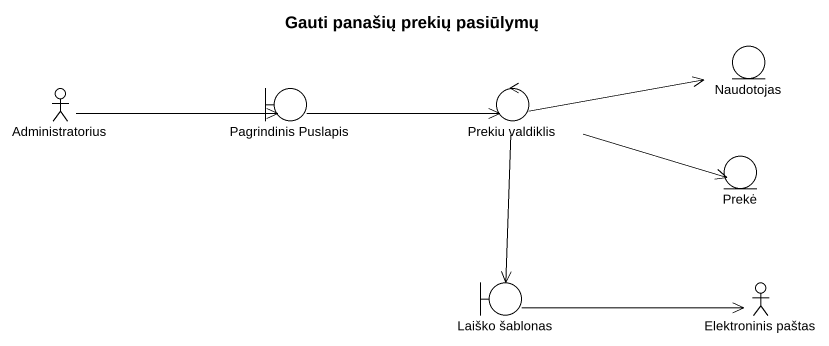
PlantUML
@startuml
title Gauti panašių prekių pasiūlymų
entity Naudotojas
actor Administratorius
boundary "Pagrindinis Puslapis" as Pagrindinis_Puslapis
control "Prekiu valdiklis" as Prekiu_valdiklis
entity Prekė
boundary "Laiško šablonas" as Laiško_šablonas
actor "Elektroninis paštas" as Elektroninis_paštas
Administratorius -right-> Pagrindinis_Puslapis
Pagrindinis_Puslapis -right-> Prekiu_valdiklis
Prekiu_valdiklis -right-> Naudotojas
Prekiu_valdiklis -right-> Prekė
Prekiu_valdiklis --> Laiško_šablonas
Laiško_šablonas -right-> Elektroninis_paštas
@enduml
